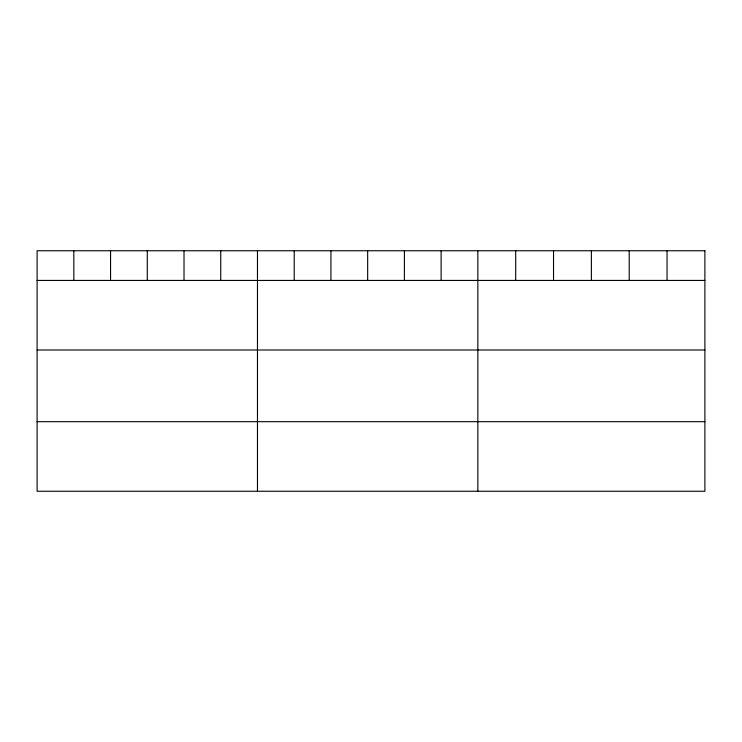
<?xml version="1.0" encoding="UTF-8"?>
<svg xmlns="http://www.w3.org/2000/svg" width="742" height="742" viewBox="0 0 742 742"><rect width="100%" height="100%" fill="white"/><g stroke="black" fill="none" stroke-linecap="round" stroke-linejoin="round"><path stroke-width="1.11" d="M37.1 280.43L704.9 280.43M37.1 350.001L704.9 350.001M37.1 421.679L704.9 421.679M667.058 250.75L667.058 280.43M629.216 250.75L629.216 280.43M591.374 250.75L591.374 280.43M553.532 250.75L553.532 280.43M515.69 250.75L515.69 280.43M477.848 250.75L477.848 491.25M441.119 250.75L441.119 280.43M404.39 250.75L404.39 280.43M367.661 250.75L367.661 280.43M330.932 250.75L330.932 280.43M294.203 250.75L294.203 280.43M257.474 250.75L257.474 491.25M220.745 250.75L220.745 280.43M184.016 250.75L184.016 280.43M147.287 250.75L147.287 280.43M110.558 250.75L110.558 280.43M73.829 250.75L73.829 280.43M704.9 250.75L37.1 250.75L37.1 491.25L704.9 491.25L704.9 250.75"/></g></svg>
